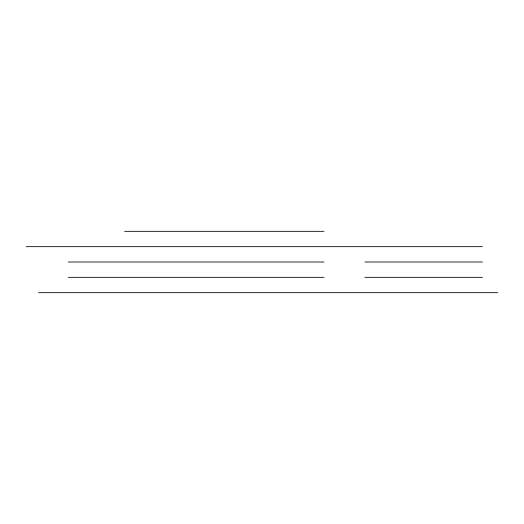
<?xml version="1.0" encoding="UTF-8"?>
<svg xmlns="http://www.w3.org/2000/svg" width="524" height="524" viewBox="0 0 524 524"><rect width="100%" height="100%" fill="white"/><g stroke="black" fill="none" stroke-linecap="round" stroke-linejoin="round"><path stroke-width="0.79" d="M124.607 231.326L323.983 231.326M26.2 246.666L482.466 246.666M68.375 262L323.983 262M364.881 262L482.466 262M68.375 277.334L323.983 277.334M364.881 277.334L482.466 277.334M38.553 292.674L497.8 292.674"/></g></svg>
